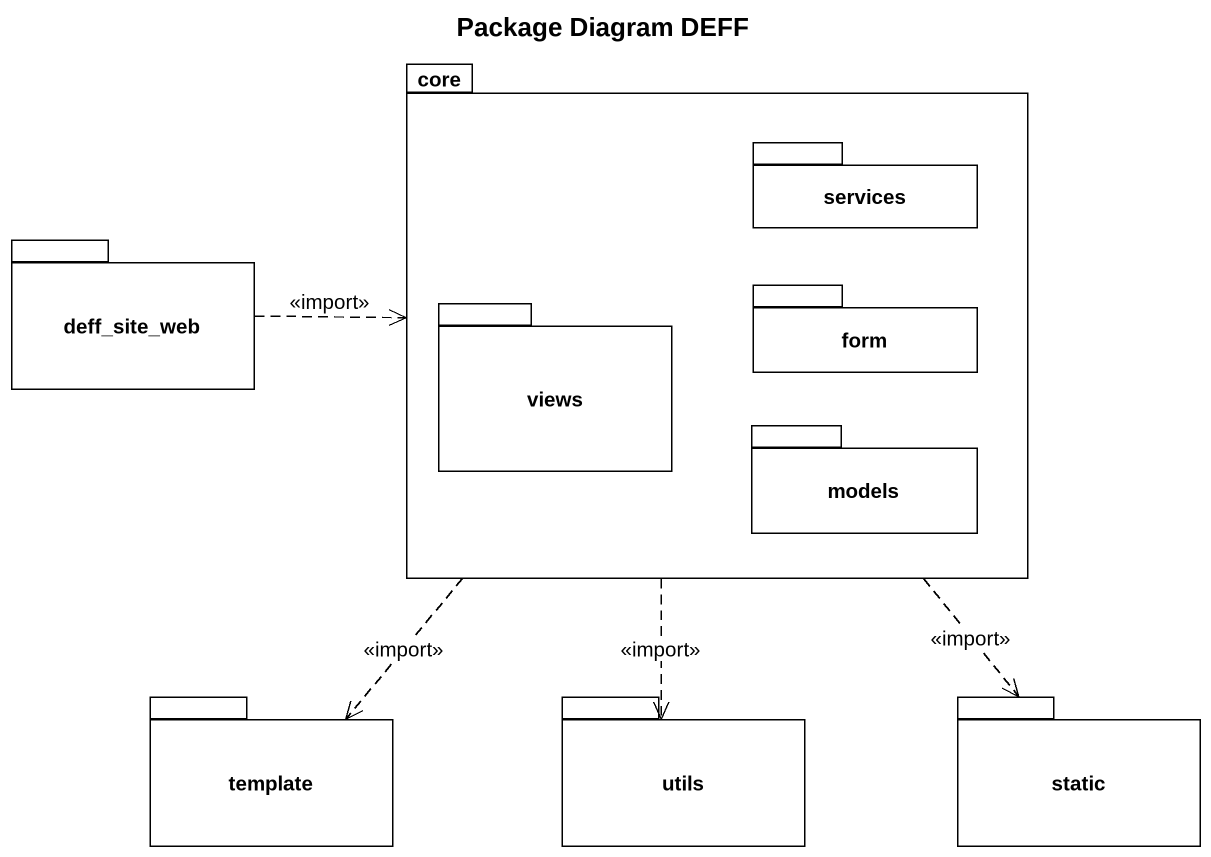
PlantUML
@startuml
title Package Diagram DEFF
package core {
  package services {
  }
  package views {
  }
  package form {
  }
  package models {
  }
}
package deff_site_web {
}
package template {
}
package utils {
}
package static {
}
core ..> template : <<import>>
core ..> utils : <<import>>
core ..> static : <<import>>
deff_site_web .right.> core : <<import>>
@enduml
